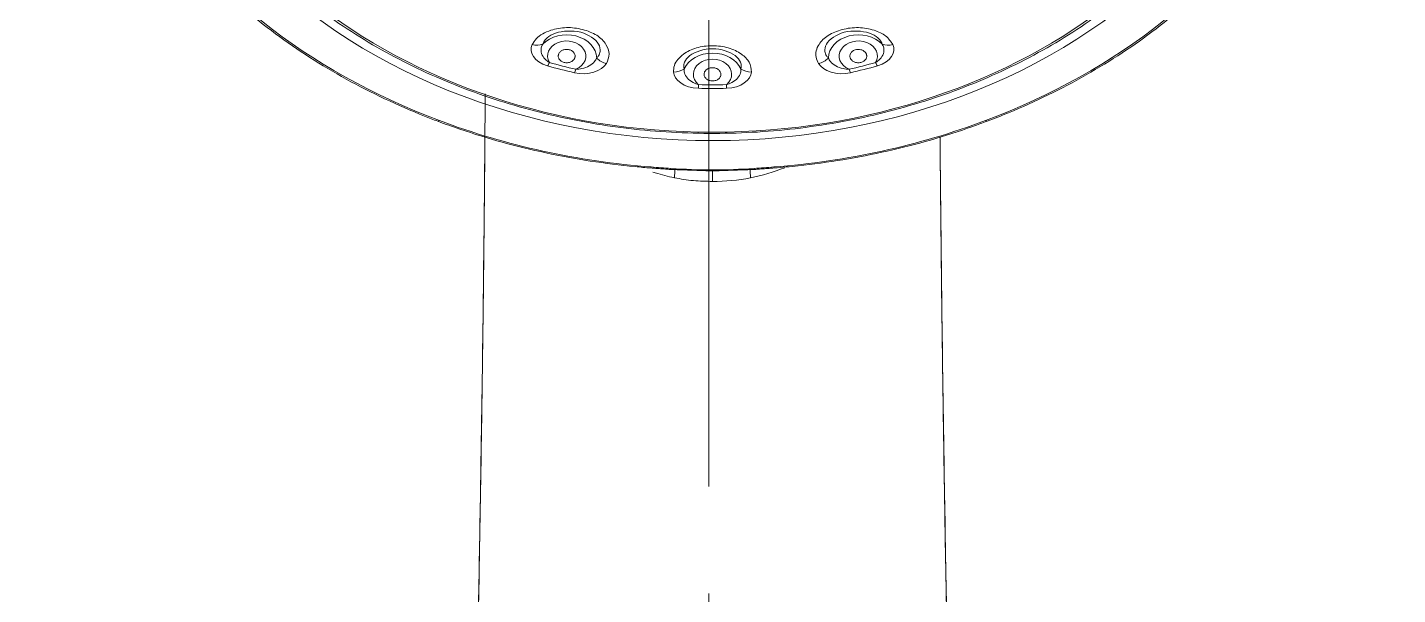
# Model space of a CAD drawing. Extents: x 900 to 2324, y -1513 to 827.
# Drawn here: x 1627.6 to 1708.9, y 485.2 to 518.8 of the extents above; entities that cross this region are included whole.
import ezdxf

# ---------------------------------------------------------------- set-up
doc = ezdxf.new("R2010")
doc.units = 0
doc.header["$LTSCALE"] = 4
doc.header["$MEASUREMENT"] = 0
doc.linetypes.add('CENTER2', pattern=[28.575, 19.05, -3.175, 3.175, -3.175])
doc.layers.add('1', color=7, linetype='CONTINUOUS')
doc.layers.add('Cneter', color=1, linetype='CENTER2', lineweight=13)

msp = doc.modelspace()

# ---------------------------------------------------------------- linework, layer by layer
at = {"layer": '1', "color": 7, "linetype": 'Continuous', "lineweight": 18}
for p, q in [((1652.072, 513.301), (1652.07, 513.299)), ((1684.474, 513.299), (1684.473, 513.301)), ((1668.272, 510.313), (1668.272, 510.374)), ((1668.272, 510.349), (1668.272, 509.69))]:
    msp.add_line(p, q, dxfattribs=at)
at = {"layer": '1', "color": 7, "linetype": 'Continuous', "lineweight": 13}
for centre, major_axis, ratio, start_param, end_param in [((1668.272, 540.198), (37.699, 0), 0.790155, 5.156583, 10.55138), ((1659.62, 516.983), (-1.779, 0), 0.790155, 3.16013, 5.636329), ((1659.62, 517.126), (1.136, 0), 0.790155, 5.216071, 9.863573), ((1676.925, 516.983), (-1.779, 0), 0.790155, 3.788449, 6.264648), ((1676.925, 517.126), (1.136, 0), 0.790155, 5.84439, 10.491892), ((1657.688, 518.605), (0.903, -0.429), 0.793988, 4.955273, 5.633302), ((1668.272, 515.9), (-1.779, 0), 0.790155, 3.474289, 5.950489), ((1678.857, 518.605), (0.903, 0.429), 0.793988, 3.791476, 4.469505), ((1668.272, 538.198), (-29.098, 0), 0.790155, 1.22784, 1.285435), ((1668.272, 538.168), (28.789, 0), 0.790155, 4.369432, 4.427027), ((1662.041, 517.488), (0.85, -0.528), 0.780226, 4.414727, 5.092756), ((1665.984, 516.994), (0.998, 0.063), 0.815788, 4.636524, 5.314553), ((1668.272, 516.043), (1.136, 0), 0.790155, 5.530231, 10.177733), ((1670.561, 516.994), (0.998, -0.063), 0.815788, 4.110225, 4.788254), ((1674.504, 517.488), (0.85, 0.528), 0.780226, 4.332022, 5.010051), ((1668.272, 538.168), (28.789, 0), 0.790155, 4.997751, 5.055346), ((1668.272, 538.198), (-29.098, 0), 0.790155, 1.856158, 1.913753), ((1668.272, 538.198), (-29.098, 0), 0.790155, 1.541999, 1.599594), ((1668.272, 538.168), (28.789, 0), 0.790155, 4.683592, 4.741186), ((1668.272, 540.199), (37.703, 0), 0.790155, 4.268195, 4.615639), ((1668.272, 540.199), (37.703, 0), 0.790155, 4.809139, 5.156583), ((1664.65, 510.986), (0.038, 0.499), 0.059206, 3.108412, 3.643374), ((1665.812, 510.898), (-0.035, -0.499), 0.073615, 6.279502, 6.784509), ((1665.569, 508.735), (0.377, 1.964), 0.136214, 5.374418, 5.748618), ((1670.976, 508.735), (-0.377, 1.964), 0.136214, 0.534568, 0.908768), ((1670.733, 510.898), (0.035, -0.499), 0.073615, 5.781862, 6.286869), ((1671.895, 510.986), (0.038, -0.499), 0.059206, 5.781404, 6.31666)]:
    msp.add_ellipse(centre, major_axis=major_axis, ratio=ratio, start_param=start_param, end_param=end_param, dxfattribs=at)
msp.add_ellipse((1668.272, 539.177), major_axis=(33.622, 0), ratio=0.790155, dxfattribs=at)
at = {"layer": '1', "color": 7, "linetype": 'Continuous', "lineweight": 18}
for centre, major_axis, ratio, start_param, end_param in [((1668.272, 539.39), (-34.52, 0), 0.790155, 0.629497, 2.51406), ((1658.592, 517.358), (-0.272, -0.962), 0.206104, 0.625999, 0.939888), ((1660.168, 516.953), (0.226, 0.974), 0.172536, 3.75865, 4.072539), ((1676.377, 516.953), (0.226, -0.974), 0.172536, 5.352239, 5.666127), ((1677.953, 517.358), (-0.272, 0.962), 0.206104, 2.201705, 2.515593), ((1667.443, 516.042), (-0.023, -1), 0.017648, 0.597374, 0.911263), ((1669.101, 516.042), (-0.023, 1), 0.017648, 2.23033, 2.544218), ((1652.156, 513.723), (-0.176, -0.468), 0.263385, 6.189898, 6.831434), ((1652.158, 513.724), (0.176, 0.468), 0.263385, 3.141918, 3.689886), ((1684.387, 513.724), (-0.176, 0.468), 0.263385, 2.593299, 3.141268), ((1684.389, 513.723), (-0.176, 0.468), 0.263385, 2.593344, 3.141249)]:
    msp.add_ellipse(centre, major_axis=major_axis, ratio=ratio, start_param=start_param, end_param=end_param, dxfattribs=at)
for points, knots in [([(1640.428, 524.09), (1640.707, 523.758), (1641.486, 522.88), (1642.902, 521.536), (1644.669, 520.071), (1646.575, 518.719), (1648.603, 517.484), (1650.742, 516.373), (1652.981, 515.393), (1655.306, 514.55), (1657.705, 513.847), (1660.163, 513.29), (1662.667, 512.881), (1665.203, 512.622), (1667.756, 512.515), (1670.312, 512.56), (1672.857, 512.758), (1675.376, 513.107), (1677.855, 513.605), (1680.28, 514.249), (1682.637, 515.037), (1684.913, 515.963), (1687.095, 517.022), (1689.17, 518.209), (1691.127, 519.517), (1692.957, 520.936), (1694.635, 522.468), (1695.789, 523.642), (1696.337, 524.325), (1696.426, 524.438)], [0, 0, 0, 0, 0.02283, 0.061557, 0.100301, 0.139057, 0.177824, 0.216598, 0.255377, 0.29416, 0.332945, 0.371732, 0.410519, 0.449308, 0.488097, 0.526887, 0.565678, 0.60447, 0.643263, 0.682058, 0.720853, 0.759649, 0.798445, 0.83724, 0.876031, 0.914818, 0.953596, 0.992363, 1, 1, 1, 1]), ([(1637.788, 522.518), (1638.071, 522.202), (1638.9, 521.32), (1640.411, 519.953), (1642.317, 518.433), (1644.36, 517.027), (1646.523, 515.738), (1648.795, 514.576), (1650.637, 513.774), (1651.713, 513.357), (1651.982, 513.256)], [0, 0, 0, 0, 0.078639, 0.224104, 0.369616, 0.515166, 0.660747, 0.806349, 0.951968, 1, 1, 1, 1]), ([(1684.563, 513.256), (1684.993, 513.418), (1686.225, 513.904), (1688.209, 514.796), (1690.461, 515.985), (1692.602, 517.298), (1694.621, 518.727), (1696.498, 520.273), (1697.864, 521.53), (1698.56, 522.293), (1698.723, 522.479)], [0, 0, 0, 0, 0.077128, 0.223235, 0.369366, 0.515489, 0.6616, 0.807691, 0.953754, 1, 1, 1, 1]), ([(1658.2, 517.83), (1658.165, 517.759), (1658.078, 517.584), (1658.104, 517.271), (1658.29, 516.961), (1658.503, 516.809), (1658.592, 516.745)], [0, 0, 0, 0, 0.200427, 0.49953, 0.790892, 1, 1, 1, 1]), ([(1659.144, 517.248), (1659.142, 517.242), (1659.137, 517.228), (1659.129, 517.202), (1659.119, 517.154), (1659.119, 517.085), (1659.141, 517.004), (1659.197, 516.903), (1659.315, 516.798), (1659.512, 516.728), (1659.694, 516.728), (1659.829, 516.764), (1659.92, 516.806), (1659.997, 516.863), (1660.047, 516.918), (1660.074, 516.959), (1660.086, 516.983), (1660.093, 516.999), (1660.098, 517.011), (1660.103, 517.024), (1660.11, 517.046), (1660.125, 517.115), (1660.117, 517.203), (1660.075, 517.295), (1660.013, 517.378), (1659.903, 517.462), (1659.735, 517.52), (1659.548, 517.526), (1659.369, 517.478), (1659.248, 517.398), (1659.181, 517.319), (1659.155, 517.274), (1659.146, 517.251), (1659.144, 517.248)], [0, 0, 0, 0, 0.007812, 0.015625, 0.03125, 0.0625, 0.09375, 0.125, 0.1875, 0.25, 0.3125, 0.34375, 0.375, 0.40625, 0.4375, 0.453125, 0.460938, 0.46875, 0.472656, 0.476562, 0.484375, 0.5, 0.5625, 0.59375, 0.625, 0.6875, 0.75, 0.8125, 0.875, 0.9375, 0.96875, 0.996094, 1, 1, 1, 1]), ([(1676.449, 517.004), (1676.452, 516.997), (1676.458, 516.984), (1676.471, 516.959), (1676.499, 516.916), (1676.55, 516.86), (1676.628, 516.805), (1676.748, 516.749), (1676.922, 516.719), (1677.133, 516.754), (1677.281, 516.838), (1677.363, 516.93), (1677.405, 517.007), (1677.426, 517.088), (1677.425, 517.156), (1677.416, 517.202), (1677.408, 517.227), (1677.403, 517.243), (1677.397, 517.255), (1677.392, 517.268), (1677.381, 517.289), (1677.342, 517.352), (1677.27, 517.419), (1677.167, 517.474), (1677.056, 517.513), (1676.904, 517.529), (1676.725, 517.498), (1676.569, 517.416), (1676.46, 517.294), (1676.422, 517.173), (1676.426, 517.078), (1676.439, 517.03), (1676.448, 517.007), (1676.449, 517.004)], [0, 0, 0, 0, 0.007812, 0.015625, 0.03125, 0.0625, 0.09375, 0.125, 0.1875, 0.25, 0.3125, 0.34375, 0.375, 0.40625, 0.4375, 0.453125, 0.460938, 0.46875, 0.472656, 0.476562, 0.484375, 0.5, 0.5625, 0.59375, 0.625, 0.6875, 0.75, 0.8125, 0.875, 0.9375, 0.96875, 0.996094, 1, 1, 1, 1]), ([(1677.953, 516.745), (1678.042, 516.808), (1678.255, 516.961), (1678.441, 517.271), (1678.467, 517.585), (1678.379, 517.76), (1678.344, 517.83)], [0, 0, 0, 0, 0.208279, 0.500324, 0.801781, 1, 1, 1, 1]), ([(1660.168, 516.34), (1660.288, 516.35), (1660.577, 516.374), (1660.985, 516.532), (1661.276, 516.764), (1661.364, 516.939), (1661.398, 517.009)], [0, 0, 0, 0, 0.208279, 0.500324, 0.801781, 1, 1, 1, 1]), ([(1666.591, 516.359), (1666.591, 516.284), (1666.591, 516.098), (1666.759, 515.809), (1667.07, 515.561), (1667.333, 515.468), (1667.443, 515.429)], [0, 0, 0, 0, 0.200427, 0.49953, 0.790892, 1, 1, 1, 1]), ([(1667.772, 516.043), (1667.772, 516.036), (1667.773, 516.023), (1667.776, 515.995), (1667.785, 515.948), (1667.812, 515.882), (1667.864, 515.81), (1667.957, 515.728), (1668.11, 515.657), (1668.325, 515.638), (1668.498, 515.683), (1668.613, 515.75), (1668.683, 515.813), (1668.734, 515.885), (1668.76, 515.949), (1668.769, 515.995), (1668.772, 516.021), (1668.772, 516.038), (1668.772, 516.051), (1668.772, 516.064), (1668.77, 516.086), (1668.757, 516.156), (1668.715, 516.238), (1668.639, 516.315), (1668.548, 516.379), (1668.41, 516.432), (1668.228, 516.446), (1668.047, 516.406), (1667.896, 516.317), (1667.812, 516.211), (1667.779, 516.119), (1667.773, 516.071), (1667.772, 516.046), (1667.772, 516.043)], [0, 0, 0, 0, 0.007812, 0.015625, 0.03125, 0.0625, 0.09375, 0.125, 0.1875, 0.25, 0.3125, 0.34375, 0.375, 0.40625, 0.4375, 0.453125, 0.460938, 0.46875, 0.472656, 0.476562, 0.484375, 0.5, 0.5625, 0.59375, 0.625, 0.6875, 0.75, 0.8125, 0.875, 0.9375, 0.96875, 0.996094, 1, 1, 1, 1]), ([(1669.101, 515.429), (1669.211, 515.468), (1669.475, 515.561), (1669.787, 515.809), (1669.954, 516.098), (1669.954, 516.285), (1669.954, 516.359)], [0, 0, 0, 0, 0.208279, 0.500324, 0.801781, 1, 1, 1, 1]), ([(1675.146, 517.009), (1675.181, 516.938), (1675.269, 516.763), (1675.561, 516.531), (1675.967, 516.374), (1676.256, 516.35), (1676.377, 516.34)], [0, 0, 0, 0, 0.200427, 0.49953, 0.790892, 1, 1, 1, 1]), ([(1654.786, 514.88), (1654.776, 513.473), (1654.745, 509.507), (1654.669, 502.304), (1654.518, 491.687), (1654.275, 478.164), (1653.961, 463.713), (1653.674, 452.049), (1653.444, 443.249), (1653.204, 434.696), (1652.852, 423.234), (1652.398, 409.943), (1652.039, 400.44), (1651.868, 395.943)], [0, 0, 0, 0, 0.04114, 0.114398, 0.202128, 0.329324, 0.467621, 0.566225, 0.617062, 0.682316, 0.773565, 0.892831, 1, 1, 1, 1]), ([(1651.98, 513.255), (1652.41, 513.093), (1653.665, 512.644), (1655.79, 511.991), (1658.375, 511.36), (1661.01, 510.876), (1663.099, 510.615), (1664.302, 510.511), (1664.611, 510.487)], [0, 0, 0, 0, 0.108343, 0.313558, 0.518804, 0.724054, 0.929307, 1, 1, 1, 1]), ([(1671.933, 510.487), (1672.407, 510.523), (1673.774, 510.649), (1676.021, 510.954), (1678.648, 511.465), (1681.223, 512.122), (1683.184, 512.749), (1684.284, 513.149), (1684.565, 513.255)], [0, 0, 0, 0, 0.108308, 0.313545, 0.518821, 0.724101, 0.929387, 1, 1, 1, 1]), ([(1654.769, 512.339), (1654.761, 511.324), (1654.742, 509.055), (1654.707, 505.641), (1654.667, 502.266), (1654.627, 499.184), (1654.586, 496.265), (1654.542, 493.336), (1654.494, 490.38), (1654.419, 485.942), (1654.309, 479.961), (1654.155, 472.377), (1653.986, 464.772), (1653.806, 457.189), (1653.619, 449.756), (1653.427, 442.552), (1653.271, 437.053), (1653.151, 433.019), (1653.063, 430.101), (1652.955, 426.649), (1652.826, 422.65), (1652.676, 418.135), (1652.504, 413.111), (1652.308, 407.584), (1652.097, 401.803), (1651.949, 397.864), (1651.875, 395.944)], [0, 0, 0, 0, 0.029961, 0.066537, 0.09853, 0.12594, 0.153106, 0.17966, 0.206525, 0.2337, 0.299572, 0.365841, 0.432218, 0.495649, 0.558948, 0.619591, 0.675719, 0.695502, 0.719435, 0.747804, 0.780603, 0.817823, 0.85867, 0.903758, 0.953076, 1, 1, 1, 1]), ([(1684.67, 395.944), (1684.587, 398.116), (1684.423, 402.462), (1684.196, 408.713), (1683.995, 414.425), (1683.828, 419.324), (1683.693, 423.425), (1683.58, 426.97), (1683.478, 430.241), (1683.379, 433.506), (1683.236, 438.352), (1683.057, 444.762), (1682.85, 452.684), (1682.661, 460.432), (1682.486, 467.976), (1682.331, 475.201), (1682.196, 482.04), (1682.105, 487.141), (1682.043, 490.822), (1682.001, 493.458), (1681.955, 496.544), (1681.906, 500.073), (1681.857, 503.999), (1681.812, 508.146), (1681.787, 510.943), (1681.776, 512.329)], [0, 0, 0, 0, 0.053068, 0.106225, 0.152842, 0.1929, 0.226384, 0.253585, 0.280159, 0.307049, 0.334253, 0.400178, 0.466478, 0.532857, 0.596297, 0.659604, 0.720253, 0.776356, 0.796087, 0.819949, 0.848258, 0.881011, 0.91821, 0.95907, 1, 1, 1, 1]), ([(1681.777, 512.34), (1681.826, 506.188), (1681.908, 499.75), (1682.168, 483.168), (1682.378, 472.794), (1682.879, 451.371), (1683.163, 440.451), (1683.848, 418.294), (1684.248, 407.105), (1684.676, 395.943)], [0, 0, 0, 0, 0.181839, 0.181839, 0.454559, 0.454559, 0.72728, 0.72728, 1, 1, 1, 1]), ([(1666.011, 509.901), (1665.631, 509.994), (1665.202, 510.099), (1664.784, 510.231), (1664.737, 510.247)], [0, 0, 0, 0, 0.885832, 1, 1, 1, 1])]:
    msp.add_open_spline(points, degree=3, knots=knots, dxfattribs=at)
at = {"layer": '1', "color": 7, "linetype": 'Continuous', "lineweight": 13}
for points, knots in [([(1657.574, 517.806), (1657.647, 517.93), (1657.789, 518.168), (1658.18, 518.459), (1658.762, 518.708), (1659.581, 518.867), (1660.583, 518.736), (1661.47, 518.384), (1661.992, 517.838), (1662.22, 517.235), (1662.058, 516.866), (1661.974, 516.676)], [0, 0, 0, 0, 0.087456, 0.169153, 0.25014, 0.377375, 0.499739, 0.622279, 0.749894, 0.871256, 1, 1, 1, 1]), ([(1674.571, 516.676), (1674.507, 516.802), (1674.386, 517.046), (1674.402, 517.441), (1674.603, 517.891), (1675.071, 518.381), (1675.952, 518.734), (1676.957, 518.867), (1677.872, 518.69), (1678.622, 518.338), (1678.852, 517.987), (1678.971, 517.806)], [0, 0, 0, 0, 0.087456, 0.169153, 0.25014, 0.377375, 0.499739, 0.622279, 0.749894, 0.871256, 1, 1, 1, 1]), ([(1661.398, 517.009), (1661.436, 517.051), (1661.538, 517.169), (1661.633, 517.444), (1661.555, 517.973), (1660.935, 518.412), (1659.966, 518.66), (1659.07, 518.61), (1658.477, 518.253), (1658.266, 518.008), (1658.218, 517.877), (1658.2, 517.83)], [0, 0, 0, 0, 0.046355, 0.127416, 0.254336, 0.50001, 0.500136, 0.746142, 0.872777, 0.954138, 1, 1, 1, 1]), ([(1678.344, 517.83), (1678.327, 517.878), (1678.278, 518.009), (1678.067, 518.254), (1677.473, 518.611), (1676.577, 518.66), (1675.608, 518.411), (1674.989, 517.972), (1674.912, 517.442), (1675.007, 517.168), (1675.109, 517.051), (1675.146, 517.009)], [0, 0, 0, 0, 0.046355, 0.127416, 0.254336, 0.50001, 0.500136, 0.746142, 0.872777, 0.954138, 1, 1, 1, 1]), ([(1665.959, 516.178), (1665.964, 516.311), (1665.975, 516.569), (1666.189, 516.935), (1666.601, 517.308), (1667.277, 517.654), (1668.267, 517.773), (1669.262, 517.657), (1670.018, 517.271), (1670.532, 516.76), (1670.567, 516.376), (1670.586, 516.178)], [0, 0, 0, 0, 0.087456, 0.169153, 0.25014, 0.377375, 0.499739, 0.622279, 0.749894, 0.871256, 1, 1, 1, 1]), ([(1669.954, 516.359), (1669.964, 516.408), (1669.993, 516.541), (1669.931, 516.82), (1669.578, 517.296), (1668.781, 517.557), (1667.762, 517.557), (1666.965, 517.295), (1666.613, 516.819), (1666.552, 516.541), (1666.581, 516.407), (1666.591, 516.359)], [0, 0, 0, 0, 0.046355, 0.127416, 0.254336, 0.50001, 0.500136, 0.746142, 0.872777, 0.954138, 1, 1, 1, 1]), ([(1668.272, 509.69), (1667.893, 509.697), (1667.131, 509.71), (1666.385, 509.838), (1666.011, 509.901)], [0, 0, 0, 0, 0.498782, 1, 1, 1, 1])]:
    msp.add_open_spline(points, degree=3, knots=knots, dxfattribs=at)
for points in [[(1657.574, 517.806), (1657.366, 517.368), (1657.674, 516.774), (1658.488, 516.545)], [(1678.057, 516.545), (1678.867, 516.773), (1679.18, 517.367), (1678.971, 517.806)], [(1660.081, 516.136), (1660.906, 515.945), (1661.71, 516.251), (1661.974, 516.676)], [(1674.571, 516.676), (1674.834, 516.252), (1675.635, 515.944), (1676.463, 516.136)], [(1665.959, 516.178), (1665.988, 515.717), (1666.571, 515.235), (1667.435, 515.216)], [(1669.11, 515.216), (1669.97, 515.235), (1670.557, 515.716), (1670.586, 516.178)], [(1668.272, 509.69), (1669.026, 509.69), (1669.795, 509.751), (1670.534, 509.901)]]:
    msp.add_open_spline(points, degree=3, dxfattribs=at)
at = {"layer": '1', "color": 7, "linetype": 'Continuous', "lineweight": 18}
for points, degree in [([(1664.61, 510.487), (1665.777, 510.4)], 1), ([(1664.63, 510.547), (1665.02, 510.518), (1665.409, 510.487), (1665.799, 510.46)], 3), ([(1665.777, 510.4), (1668.272, 510.313)], 1), ([(1665.799, 510.46), (1666.62, 510.402), (1667.447, 510.374), (1668.272, 510.374)], 3), ([(1668.272, 510.374), (1669.098, 510.374), (1669.925, 510.402), (1670.746, 510.46)], 3), ([(1668.272, 510.313), (1670.768, 510.4)], 1), ([(1670.534, 509.901), (1671.222, 510.042), (1671.9, 510.247), (1672.556, 510.504)], 3), ([(1670.746, 510.46), (1671.136, 510.487), (1671.525, 510.518), (1671.914, 510.547)], 3), ([(1670.768, 510.4), (1671.934, 510.487)], 1)]:
    msp.add_open_spline(points, degree=degree, dxfattribs=at)
at = {"layer": 'Cneter', "lineweight": 5, "ltscale": 0.5}
msp.add_line((1668.046, 148.694), (1668.046, 576.285), dxfattribs=at)

doc.saveas('drawing.dxf')
